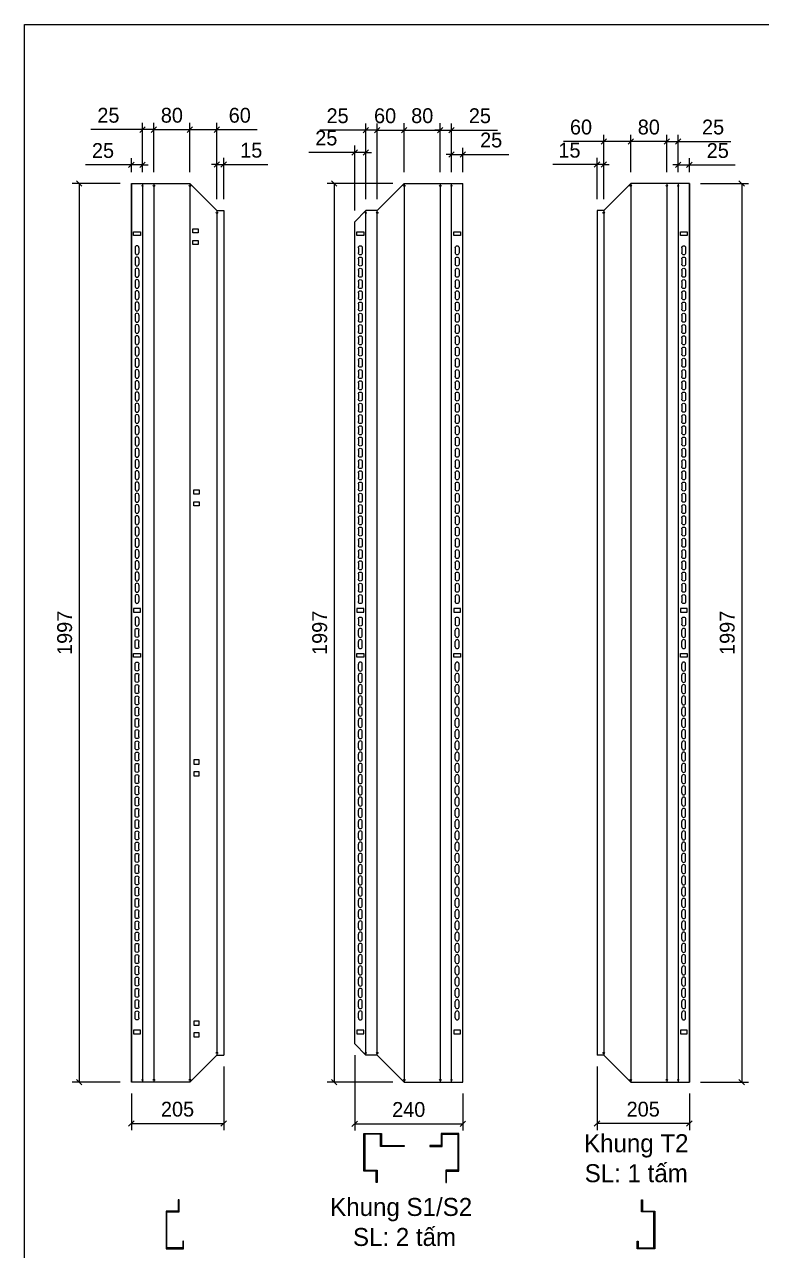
# Model space of a CAD drawing. Header units: millimetres. Extents: x 0 to 5930, y 0 to 4193.
# Drawn here: x 0 to 1636, y 1468 to 4193 of the extents above; entities that cross this region are included whole.
import ezdxf
from ezdxf.enums import TextEntityAlignment as Align

# ---------------------------------------------------------------- set-up
doc = ezdxf.new("R2010")
doc.units = ezdxf.units.MM
doc.layers.add('DIM', color=253, linetype='Continuous')
doc.styles.add('Tahoma (Input Text)', font='tahoma.ttf')
doc.dimstyles.new('Dim-33', dxfattribs={"dimtxt": 33, "dimasz": 12, "dimexe": 15, "dimexo": 25, "dimgap": 15, "dimtad": 1, "dimdec": 0, "dimtxsty": 'Standard', "dimblk": 'OBLIQUE', "dimcen": 10, "dimclrd": 5, "dimclre": 5, "dimclrt": 3, "dimazin": 3, "dimtfac": 1, "dimtdec": 0, "dimtmove": 0, "dimatfit": 3, "dimldrblk": 'OPEN30', "dimlwd": 9, "dimlwe": 9})

# ---------------------------------------------------------------- blocks, each defined once
blk = doc.blocks.new('*D1')
at = {"color": 0, "linetype": 'ByBlock', "lineweight": -2}
for p, q in [((231.2, 3874.6), (243.2, 3886.6)), ((268.2, 3886.6), (256.2, 3874.6))]:
    blk.add_line(p, q, dxfattribs=at)
at = {"layer": 'Defpoints', "color": 0, "transparency": 16777216}
for p in [(237.2, 3880.6), (237.2, 3839.3), (262.2, 3839.3)]:
    blk.add_point(p, dxfattribs=at)
at = {"layer": 'DIM', "color": 5, "lineweight": 9, "transparency": 16777216}
for p, q in [((237.2, 3880.6), (135.2, 3880.6)), ((237.2, 3864.3), (237.2, 3895.6)), ((262.2, 3880.6), (237.2, 3880.6)), ((262.2, 3864.3), (262.2, 3895.6)), ((262.2, 3880.6), (274.2, 3880.6))]:
    blk.add_line(p, q, dxfattribs=at)
at = {"layer": 'DIM', "color": 3, "transparency": 16777216, "insert": (174.2, 3912.4), "char_height": 33, "attachment_point": 5}
blk.add_mtext('25', dxfattribs=at)
blk = doc.blocks.new('_Oblique')
at = {"color": 0, "linetype": 'ByBlock', "lineweight": -2}
blk.add_line((-0.5, -0.5), (0.5, 0.5), dxfattribs=at)
blk = doc.blocks.new('_Open30')
at = {"color": 0, "linetype": 'ByBlock', "lineweight": -2}
for p, q in [((-1, 0.27), (0, 0)), ((0, 0), (-1, -0.27)), ((0, 0), (-1, 0))]:
    blk.add_line(p, q, dxfattribs=at)
blk = doc.blocks.new('*D2')
at = {"color": 0, "linetype": 'ByBlock', "lineweight": -2}
for p, q in [((256.2, 3953), (268.2, 3965)), ((293.2, 3965), (281.2, 3953))]:
    blk.add_line(p, q, dxfattribs=at)
at = {"layer": 'Defpoints', "color": 0, "transparency": 16777216}
for p in [(287.2, 3959), (262.2, 3839.3), (287.2, 3839.3)]:
    blk.add_point(p, dxfattribs=at)
at = {"layer": 'DIM', "color": 5, "lineweight": 9, "transparency": 16777216}
for p, q in [((262.2, 3959), (147.1, 3959)), ((262.2, 3864.3), (262.2, 3974)), ((287.2, 3959), (262.2, 3959)), ((287.2, 3864.3), (287.2, 3974)), ((287.2, 3959), (299.2, 3959))]:
    blk.add_line(p, q, dxfattribs=at)
at = {"layer": 'DIM', "color": 3, "transparency": 16777216, "insert": (186.2, 3990.8), "char_height": 33, "attachment_point": 5}
blk.add_mtext('25', dxfattribs=at)
blk = doc.blocks.new('*D3')
at = {"color": 0, "linetype": 'ByBlock', "lineweight": -2}
for p, q in [((293.2, 3965), (281.2, 3953)), ((361.2, 3953), (373.2, 3965))]:
    blk.add_line(p, q, dxfattribs=at)
at = {"layer": 'Defpoints', "color": 0, "transparency": 16777216}
for p in [(367.2, 3959), (287.2, 3839.3), (367.2, 3839.3)]:
    blk.add_point(p, dxfattribs=at)
at = {"layer": 'DIM', "color": 5, "lineweight": 9, "transparency": 16777216}
for p, q in [((287.2, 3864.3), (287.2, 3974)), ((287.2, 3959), (367.2, 3959)), ((367.2, 3864.3), (367.2, 3974))]:
    blk.add_line(p, q, dxfattribs=at)
at = {"layer": 'DIM', "color": 3, "transparency": 16777216, "insert": (327.2, 3990.8), "char_height": 33, "attachment_point": 5}
blk.add_mtext('80', dxfattribs=at)
blk = doc.blocks.new('*D4')
at = {"color": 0, "linetype": 'ByBlock', "lineweight": -2}
for p, q in [((373.2, 3965), (361.2, 3953)), ((421.2, 3953), (433.2, 3965))]:
    blk.add_line(p, q, dxfattribs=at)
at = {"layer": 'Defpoints', "color": 0, "transparency": 16777216}
for p in [(427.2, 3959), (367.2, 3839.3), (427.2, 3779.3)]:
    blk.add_point(p, dxfattribs=at)
at = {"layer": 'DIM', "color": 5, "lineweight": 9, "transparency": 16777216}
for p, q in [((367.2, 3864.3), (367.2, 3974)), ((367.2, 3959), (427.2, 3959)), ((427.2, 3804.3), (427.2, 3974)), ((427.2, 3959), (516.6, 3959))]:
    blk.add_line(p, q, dxfattribs=at)
at = {"layer": 'DIM', "color": 3, "transparency": 16777216, "insert": (477.9, 3990.8), "char_height": 33, "attachment_point": 5}
blk.add_mtext('60', dxfattribs=at)
blk = doc.blocks.new('*D5')
at = {"color": 0, "linetype": 'ByBlock', "lineweight": -2}
for p, q in [((421.2, 3875.3), (433.2, 3887.3)), ((448.2, 3887.3), (436.2, 3875.3))]:
    blk.add_line(p, q, dxfattribs=at)
at = {"layer": 'Defpoints', "color": 0, "transparency": 16777216}
for p in [(442.2, 3881.3), (427.2, 3779.3), (442.2, 3779.3)]:
    blk.add_point(p, dxfattribs=at)
at = {"layer": 'DIM', "color": 5, "lineweight": 9, "transparency": 16777216}
for p, q in [((427.2, 3804.3), (427.2, 3896.3)), ((442.2, 3804.3), (442.2, 3896.3)), ((427.2, 3881.3), (415.2, 3881.3)), ((427.2, 3881.3), (442.2, 3881.3)), ((442.2, 3881.3), (540.6, 3881.3))]:
    blk.add_line(p, q, dxfattribs=at)
at = {"layer": 'DIM', "color": 3, "transparency": 16777216, "insert": (503.4, 3913.1), "char_height": 33, "attachment_point": 5}
blk.add_mtext('15', dxfattribs=at)
blk = doc.blocks.new('*D6')
at = {"color": 0, "linetype": 'ByBlock', "lineweight": -2}
for p, q in [((127.1, 3833.3), (115.1, 3845.3)), ((115.1, 1848.3), (127.1, 1836.3))]:
    blk.add_line(p, q, dxfattribs=at)
at = {"layer": 'Defpoints', "color": 0, "transparency": 16777216}
for p in [(237.2, 3839.3), (121.1, 1842.3), (237.2, 1842.3)]:
    blk.add_point(p, dxfattribs=at)
at = {"layer": 'DIM', "color": 5, "lineweight": 9, "transparency": 16777216}
for p, q in [((212.2, 3839.3), (106.1, 3839.3)), ((121.1, 3839.3), (121.1, 1842.3)), ((212.2, 1842.3), (106.1, 1842.3))]:
    blk.add_line(p, q, dxfattribs=at)
at = {"layer": 'DIM', "color": 3, "transparency": 16777216, "insert": (89.2, 2840.8), "char_height": 33, "attachment_point": 5, "rotation": 90}
blk.add_mtext('1997', dxfattribs=at)
blk = doc.blocks.new('A$C143B6121')
at = {"color": 2}
for p, q in [((3.2, 8.5), (14.7, 8.5)), ((3.2, 0), (14.7, 0))]:
    blk.add_line(p, q, dxfattribs=at)
for centre, start, end in [((3.2, 4.3), 90, 270), ((14.7, 4.3), 270, 90)]:
    blk.add_arc(centre, 4.25, start, end, dxfattribs=at)
blk = doc.blocks.new('*D7')
at = {"color": 0, "linetype": 'ByBlock', "lineweight": -2}
for p, q in [((243.2, 1756.3), (231.2, 1744.3)), ((436.2, 1744.3), (448.2, 1756.3))]:
    blk.add_line(p, q, dxfattribs=at)
at = {"layer": 'Defpoints', "color": 0, "transparency": 16777216}
for p in [(442.2, 1902.3), (237.2, 1842.3), (442.2, 1750.3)]:
    blk.add_point(p, dxfattribs=at)
at = {"layer": 'DIM', "color": 5, "lineweight": 9, "transparency": 16777216}
for p, q in [((442.2, 1877.3), (442.2, 1735.3)), ((237.2, 1817.3), (237.2, 1735.3)), ((237.2, 1750.3), (442.2, 1750.3))]:
    blk.add_line(p, q, dxfattribs=at)
at = {"layer": 'DIM', "color": 3, "transparency": 16777216, "insert": (339.7, 1782.1), "char_height": 33, "attachment_point": 5}
blk.add_mtext('205', dxfattribs=at)
blk = doc.blocks.new('*D8')
at = {"color": 0, "linetype": 'ByBlock', "lineweight": -2}
for p, q in [((1445.2, 3874.6), (1457.2, 3886.6)), ((1482.2, 3886.6), (1470.2, 3874.6))]:
    blk.add_line(p, q, dxfattribs=at)
at = {"layer": 'Defpoints', "color": 0, "transparency": 16777216}
for p in [(1476.2, 3880.6), (1451.2, 3839.3), (1476.2, 3839.3)]:
    blk.add_point(p, dxfattribs=at)
at = {"layer": 'DIM', "color": 5, "lineweight": 9, "transparency": 16777216}
for p, q in [((1451.2, 3880.6), (1439.2, 3880.6)), ((1451.2, 3864.3), (1451.2, 3895.6)), ((1451.2, 3880.6), (1476.2, 3880.6)), ((1476.2, 3864.3), (1476.2, 3895.6)), ((1476.2, 3880.6), (1578.3, 3880.6))]:
    blk.add_line(p, q, dxfattribs=at)
at = {"layer": 'DIM', "color": 3, "transparency": 16777216, "insert": (1539.3, 3912.4), "char_height": 33, "attachment_point": 5}
blk.add_mtext('25', dxfattribs=at)
blk = doc.blocks.new('*D9')
at = {"color": 0, "linetype": 'ByBlock', "lineweight": -2}
for p, q in [((1420.2, 3926.7), (1432.2, 3938.7)), ((1457.2, 3938.7), (1445.2, 3926.7))]:
    blk.add_line(p, q, dxfattribs=at)
at = {"layer": 'Defpoints', "color": 0, "transparency": 16777216}
for p in [(1426.2, 3932.7), (1426.2, 3839.3), (1451.2, 3839.3)]:
    blk.add_point(p, dxfattribs=at)
at = {"layer": 'DIM', "color": 5, "lineweight": 9, "transparency": 16777216}
for p, q in [((1426.2, 3932.7), (1414.2, 3932.7)), ((1426.2, 3864.3), (1426.2, 3947.7)), ((1426.2, 3932.7), (1451.2, 3932.7)), ((1451.2, 3864.3), (1451.2, 3947.7)), ((1451.2, 3932.7), (1568, 3932.7))]:
    blk.add_line(p, q, dxfattribs=at)
at = {"layer": 'DIM', "color": 3, "transparency": 16777216, "insert": (1528.9, 3964.6), "char_height": 33, "attachment_point": 5}
blk.add_mtext('25', dxfattribs=at)
blk = doc.blocks.new('*D10')
at = {"color": 0, "linetype": 'ByBlock', "lineweight": -2}
for p, q in [((1352.2, 3938.7), (1340.2, 3926.7)), ((1420.2, 3926.7), (1432.2, 3938.7))]:
    blk.add_line(p, q, dxfattribs=at)
at = {"layer": 'Defpoints', "color": 0, "transparency": 16777216}
for p in [(1346.2, 3932.7), (1346.2, 3839.3), (1426.2, 3839.3)]:
    blk.add_point(p, dxfattribs=at)
at = {"layer": 'DIM', "color": 5, "lineweight": 9, "transparency": 16777216}
for p, q in [((1346.2, 3864.3), (1346.2, 3947.7)), ((1426.2, 3932.7), (1346.2, 3932.7)), ((1426.2, 3864.3), (1426.2, 3947.7))]:
    blk.add_line(p, q, dxfattribs=at)
at = {"layer": 'DIM', "color": 3, "transparency": 16777216, "insert": (1386.2, 3964.6), "char_height": 33, "attachment_point": 5}
blk.add_mtext('80', dxfattribs=at)
blk = doc.blocks.new('*D11')
at = {"color": 0, "linetype": 'ByBlock', "lineweight": -2}
for p, q in [((1292.2, 3938.7), (1280.2, 3926.7)), ((1340.2, 3926.7), (1352.2, 3938.7))]:
    blk.add_line(p, q, dxfattribs=at)
at = {"layer": 'Defpoints', "color": 0, "transparency": 16777216}
for p in [(1286.2, 3932.7), (1346.2, 3839.3), (1286.2, 3779.3)]:
    blk.add_point(p, dxfattribs=at)
at = {"layer": 'DIM', "color": 5, "lineweight": 9, "transparency": 16777216}
for p, q in [((1286.2, 3932.7), (1196.9, 3932.7)), ((1286.2, 3804.3), (1286.2, 3947.7)), ((1346.2, 3932.7), (1286.2, 3932.7)), ((1346.2, 3864.3), (1346.2, 3947.7))]:
    blk.add_line(p, q, dxfattribs=at)
at = {"layer": 'DIM', "color": 3, "transparency": 16777216, "insert": (1235.6, 3964.6), "char_height": 33, "attachment_point": 5}
blk.add_mtext('60', dxfattribs=at)
blk = doc.blocks.new('*D12')
at = {"color": 0, "linetype": 'ByBlock', "lineweight": -2}
for p, q in [((1265.2, 3875.3), (1277.2, 3887.3)), ((1292.2, 3887.3), (1280.2, 3875.3))]:
    blk.add_line(p, q, dxfattribs=at)
at = {"layer": 'Defpoints', "color": 0, "transparency": 16777216}
for p in [(1271.2, 3881.3), (1271.2, 3779.3), (1286.2, 3779.3)]:
    blk.add_point(p, dxfattribs=at)
at = {"layer": 'DIM', "color": 5, "lineweight": 9, "transparency": 16777216}
for p, q in [((1271.2, 3804.3), (1271.2, 3896.3)), ((1286.2, 3804.3), (1286.2, 3896.3)), ((1271.2, 3881.3), (1172.8, 3881.3)), ((1286.2, 3881.3), (1271.2, 3881.3)), ((1286.2, 3881.3), (1298.2, 3881.3))]:
    blk.add_line(p, q, dxfattribs=at)
at = {"layer": 'DIM', "color": 3, "transparency": 16777216, "insert": (1210, 3913.1), "char_height": 33, "attachment_point": 5}
blk.add_mtext('15', dxfattribs=at)
blk = doc.blocks.new('*D13')
at = {"color": 0, "linetype": 'ByBlock', "lineweight": -2}
for p, q in [((1598.4, 3833.3), (1586.4, 3845.3)), ((1586.4, 1848.3), (1598.4, 1836.3))]:
    blk.add_line(p, q, dxfattribs=at)
at = {"layer": 'Defpoints', "color": 0, "transparency": 16777216}
for p in [(1476.2, 3839.3), (1476.2, 1842.3), (1592.4, 1842.3)]:
    blk.add_point(p, dxfattribs=at)
at = {"layer": 'DIM', "color": 5, "lineweight": 9, "transparency": 16777216}
for p, q in [((1501.2, 3839.3), (1607.4, 3839.3)), ((1592.4, 3839.3), (1592.4, 1842.3)), ((1501.2, 1842.3), (1607.4, 1842.3))]:
    blk.add_line(p, q, dxfattribs=at)
at = {"layer": 'DIM', "color": 3, "transparency": 16777216, "insert": (1560.5, 2840.8), "char_height": 33, "attachment_point": 5, "rotation": 90}
blk.add_mtext('1997', dxfattribs=at)
blk = doc.blocks.new('*D14')
at = {"color": 0, "linetype": 'ByBlock', "lineweight": -2}
for p, q in [((1277.2, 1756.3), (1265.2, 1744.3)), ((1470.2, 1744.3), (1482.2, 1756.3))]:
    blk.add_line(p, q, dxfattribs=at)
at = {"layer": 'Defpoints', "color": 0, "transparency": 16777216}
for p in [(1271.2, 1902.3), (1476.2, 1842.3), (1271.2, 1750.3)]:
    blk.add_point(p, dxfattribs=at)
at = {"layer": 'DIM', "color": 5, "lineweight": 9, "transparency": 16777216}
for p, q in [((1271.2, 1877.3), (1271.2, 1735.3)), ((1476.2, 1817.3), (1476.2, 1735.3)), ((1476.2, 1750.3), (1271.2, 1750.3))]:
    blk.add_line(p, q, dxfattribs=at)
at = {"layer": 'DIM', "color": 3, "transparency": 16777216, "insert": (1373.7, 1782.1), "char_height": 33, "attachment_point": 5}
blk.add_mtext('205', dxfattribs=at)
blk = doc.blocks.new('*D15')
at = {"color": 0, "linetype": 'ByBlock', "lineweight": -2}
for p, q in [((789.1, 3963.8), (777.1, 3951.8)), ((837.1, 3951.8), (849.1, 3963.8))]:
    blk.add_line(p, q, dxfattribs=at)
at = {"layer": 'Defpoints', "color": 0, "transparency": 16777216}
for p in [(843.1, 3957.8), (843.1, 3839.3), (783.1, 3779.3)]:
    blk.add_point(p, dxfattribs=at)
at = {"layer": 'DIM', "color": 5, "lineweight": 9, "transparency": 16777216}
for p, q in [((783.1, 3804.3), (783.1, 3972.8)), ((783.1, 3957.8), (843.1, 3957.8)), ((843.1, 3864.3), (843.1, 3972.8))]:
    blk.add_line(p, q, dxfattribs=at)
at = {"layer": 'DIM', "color": 3, "transparency": 16777216, "insert": (800.6, 3989.7), "char_height": 33, "attachment_point": 5}
blk.add_mtext('60', dxfattribs=at)
blk = doc.blocks.new('*D16')
at = {"color": 0, "linetype": 'ByBlock', "lineweight": -2}
for p, q in [((849.1, 3964.1), (837.1, 3952.1)), ((917.1, 3952.1), (929.1, 3964.1))]:
    blk.add_line(p, q, dxfattribs=at)
at = {"layer": 'Defpoints', "color": 0, "transparency": 16777216}
for p in [(923.1, 3958.1), (843.1, 3839.3), (923.1, 3839.3)]:
    blk.add_point(p, dxfattribs=at)
at = {"layer": 'DIM', "color": 5, "lineweight": 9, "transparency": 16777216}
for p, q in [((843.1, 3864.3), (843.1, 3973.1)), ((843.1, 3958.1), (923.1, 3958.1)), ((923.1, 3864.3), (923.1, 3973.1))]:
    blk.add_line(p, q, dxfattribs=at)
at = {"layer": 'DIM', "color": 3, "transparency": 16777216, "insert": (883.1, 3989.9), "char_height": 33, "attachment_point": 5}
blk.add_mtext('80', dxfattribs=at)
blk = doc.blocks.new('*D17')
at = {"color": 0, "linetype": 'ByBlock', "lineweight": -2}
for p, q in [((752.1, 3951.8), (764.1, 3963.8)), ((789.1, 3963.8), (777.1, 3951.8))]:
    blk.add_line(p, q, dxfattribs=at)
at = {"layer": 'Defpoints', "color": 0, "transparency": 16777216}
for p in [(758.1, 3957.8), (758.1, 3839.3), (783.1, 3779.3)]:
    blk.add_point(p, dxfattribs=at)
at = {"layer": 'DIM', "color": 5, "lineweight": 9, "transparency": 16777216}
for p, q in [((758.1, 3957.8), (656, 3957.8)), ((758.1, 3864.3), (758.1, 3972.8)), ((783.1, 3957.8), (758.1, 3957.8)), ((783.1, 3804.3), (783.1, 3972.8)), ((783.1, 3957.8), (795.1, 3957.8))]:
    blk.add_line(p, q, dxfattribs=at)
at = {"layer": 'DIM', "color": 3, "transparency": 16777216, "insert": (695.1, 3989.7), "char_height": 33, "attachment_point": 5}
blk.add_mtext('25', dxfattribs=at)
blk = doc.blocks.new('*D18')
at = {"color": 0, "linetype": 'ByBlock', "lineweight": -2}
for p, q in [((917.1, 3951.8), (929.1, 3963.8)), ((954.1, 3963.8), (942.1, 3951.8))]:
    blk.add_line(p, q, dxfattribs=at)
at = {"layer": 'Defpoints', "color": 0, "transparency": 16777216}
for p in [(948.1, 3957.8), (923.1, 3839.3), (948.1, 3839.3)]:
    blk.add_point(p, dxfattribs=at)
at = {"layer": 'DIM', "color": 5, "lineweight": 9, "transparency": 16777216}
for p, q in [((923.1, 3957.8), (911.1, 3957.8)), ((923.1, 3864.3), (923.1, 3972.8)), ((923.1, 3957.8), (948.1, 3957.8)), ((948.1, 3864.3), (948.1, 3972.8)), ((948.1, 3957.8), (1050.2, 3957.8))]:
    blk.add_line(p, q, dxfattribs=at)
at = {"layer": 'DIM', "color": 3, "transparency": 16777216, "insert": (1011.1, 3989.7), "char_height": 33, "attachment_point": 5}
blk.add_mtext('25', dxfattribs=at)
blk = doc.blocks.new('*D19')
at = {"color": 0, "linetype": 'ByBlock', "lineweight": -2}
for p, q in [((942.1, 3897.9), (954.1, 3909.9)), ((979.1, 3909.9), (967.1, 3897.9))]:
    blk.add_line(p, q, dxfattribs=at)
at = {"layer": 'Defpoints', "color": 0, "transparency": 16777216}
for p in [(973.1, 3903.9), (948.1, 3839.3), (973.1, 3839.3)]:
    blk.add_point(p, dxfattribs=at)
at = {"layer": 'DIM', "color": 5, "lineweight": 9, "transparency": 16777216}
for p, q in [((948.1, 3903.9), (936.1, 3903.9)), ((948.1, 3864.3), (948.1, 3918.9)), ((948.1, 3903.9), (973.1, 3903.9)), ((973.1, 3864.3), (973.1, 3918.9)), ((973.1, 3903.9), (1075.2, 3903.9))]:
    blk.add_line(p, q, dxfattribs=at)
at = {"layer": 'DIM', "color": 3, "transparency": 16777216, "insert": (1036.1, 3935.8), "char_height": 33, "attachment_point": 5}
blk.add_mtext('25', dxfattribs=at)
blk = doc.blocks.new('*D20')
at = {"color": 0, "linetype": 'ByBlock', "lineweight": -2}
for p, q in [((727.1, 3902.5), (739.1, 3914.5)), ((764.1, 3914.5), (752.1, 3902.5))]:
    blk.add_line(p, q, dxfattribs=at)
at = {"layer": 'Defpoints', "color": 0, "transparency": 16777216}
for p in [(733.1, 3908.5), (758.1, 3779.3), (733.1, 3754.3)]:
    blk.add_point(p, dxfattribs=at)
at = {"layer": 'DIM', "color": 5, "lineweight": 9, "transparency": 16777216}
for p, q in [((733.1, 3779.3), (733.1, 3923.5)), ((758.1, 3804.3), (758.1, 3923.5)), ((733.1, 3908.5), (631, 3908.5)), ((758.1, 3908.5), (733.1, 3908.5)), ((758.1, 3908.5), (770.1, 3908.5))]:
    blk.add_line(p, q, dxfattribs=at)
at = {"layer": 'DIM', "color": 3, "transparency": 16777216, "insert": (670.1, 3940.3), "char_height": 33, "attachment_point": 5}
blk.add_mtext('25', dxfattribs=at)
blk = doc.blocks.new('*D21')
at = {"color": 0, "linetype": 'ByBlock', "lineweight": -2}
for p, q in [((693.3, 3833.3), (681.3, 3845.3)), ((681.3, 1848.3), (693.3, 1836.3))]:
    blk.add_line(p, q, dxfattribs=at)
at = {"layer": 'Defpoints', "color": 0, "transparency": 16777216}
for p in [(843.1, 3839.3), (687.3, 1842.3), (843.1, 1842.3)]:
    blk.add_point(p, dxfattribs=at)
at = {"layer": 'DIM', "color": 5, "lineweight": 9, "transparency": 16777216}
for p, q in [((818.1, 3839.3), (672.3, 3839.3)), ((687.3, 3839.3), (687.3, 1842.3)), ((818.1, 1842.3), (672.3, 1842.3))]:
    blk.add_line(p, q, dxfattribs=at)
at = {"layer": 'DIM', "color": 3, "transparency": 16777216, "insert": (655.5, 2840.8), "char_height": 33, "attachment_point": 5, "rotation": 90}
blk.add_mtext('1997', dxfattribs=at)
blk = doc.blocks.new('*D22')
at = {"color": 0, "linetype": 'ByBlock', "lineweight": -2}
for p, q in [((739.1, 1755.6), (727.1, 1743.6)), ((967.1, 1743.6), (979.1, 1755.6))]:
    blk.add_line(p, q, dxfattribs=at)
at = {"layer": 'Defpoints', "color": 0, "transparency": 16777216}
for p in [(733.1, 1927.3), (973.1, 1842.3), (973.1, 1749.6)]:
    blk.add_point(p, dxfattribs=at)
at = {"layer": 'DIM', "color": 5, "lineweight": 9, "transparency": 16777216}
for p, q in [((733.1, 1902.3), (733.1, 1734.6)), ((973.1, 1817.3), (973.1, 1734.6)), ((733.1, 1749.6), (973.1, 1749.6))]:
    blk.add_line(p, q, dxfattribs=at)
at = {"layer": 'DIM', "color": 3, "transparency": 16777216, "insert": (853.1, 1781.4), "char_height": 33, "attachment_point": 5}
blk.add_mtext('240', dxfattribs=at)
blk = doc.blocks.new('khungtenAsean2')
at = {"color": 7}
blk.add_lwpolyline([(0, 0), (2970, 0), (2970, -2100), (0, -2100)], close=True, dxfattribs=at)
at = {"color": 1, "style": 'Tahoma (Input Text)', "flags": 8}
for tag, p in [('#01', (137.1, -2021.3)), ('#03', (506.6, -2019.3)), ('#05', (1106.6, -2021.3)), ('#07', (1834.7, -2021.3)), ('#09', (2146.7, -2021.3)), ('#02', (98.5, -2081.3)), ('#04', (486.1, -2081.3)), ('#06', (1065.3, -2081.3)), ('#08', (1817.4, -2081.3)), ('#10', (2146.7, -2081.3))]:
    blk.add_attdef(tag, p, '', height=25, dxfattribs=at)
blk.add_attdef('#11', text='', height=25, dxfattribs=at).set_placement((2915, -2067.3), align=Align.CENTER)

msp = doc.modelspace()

# ---------------------------------------------------------------- linework, layer by layer
at = {"color": 7}
for p, q in [((237.2, 3839.3), (237.2, 1842.3)), ((262.2, 3839.3), (262.2, 1842.3)), ((287.2, 3839.3), (287.2, 1842.3)), ((367.2, 3839.3), (367.2, 1842.3)), ((367.2, 3839.3), (427.2, 3779.3)), ((843.1, 3839.3), (843.1, 1842.3)), ((843.1, 3839.3), (973.1, 3839.3)), ((923.1, 3839.3), (923.1, 1842.3)), ((948.1, 1842.3), (948.1, 3839.3)), ((973.1, 1842.3), (973.1, 3839.3)), ((1346.2, 3839.3), (1286.2, 3779.3)), ((1346.2, 3839.3), (1346.2, 1842.3)), ((1426.2, 3839.3), (1426.2, 1842.3)), ((1451.2, 3839.3), (1451.2, 1842.3)), ((1476.2, 3839.3), (1476.2, 1842.3)), ((427.2, 3779.3), (427.2, 1902.3)), ((427.2, 3779.3), (442.2, 3779.3)), ((427.2, 3779.3), (442.2, 3779.3)), ((442.2, 3779.3), (442.2, 1902.3)), ((758.1, 1902.3), (758.1, 3779.3)), ((783.1, 1902.3), (783.1, 3779.3)), ((1271.2, 3779.3), (1271.2, 1902.3)), ((1286.2, 3779.3), (1271.2, 3779.3)), ((1286.2, 3779.3), (1271.2, 3779.3)), ((1286.2, 3779.3), (1286.2, 1902.3)), ((733.1, 1927.3), (733.1, 3754.3)), ((367.2, 1842.3), (427.2, 1902.3)), ((427.2, 1902.3), (442.2, 1902.3)), ((427.2, 1902.3), (442.2, 1902.3)), ((1286.2, 1902.3), (1271.2, 1902.3)), ((1286.2, 1902.3), (1271.2, 1902.3)), ((1346.2, 1842.3), (1286.2, 1902.3)), ((843.1, 1842.3), (973.1, 1842.3))]:
    msp.add_line(p, q, dxfattribs=at)
at = {"color": 2}
for p, q in [((843.1, 3839.3), (783.1, 3779.3)), ((758.1, 3779.3), (733.1, 3754.3)), ((783.1, 3779.3), (758.1, 3779.3)), ((758.1, 1902.3), (733.1, 1927.3)), ((783.1, 1902.3), (758.1, 1902.3)), ((843.1, 1842.3), (783.1, 1902.3))]:
    msp.add_line(p, q, dxfattribs=at)
at = {"color": 7}
for points in [[(367.2, 1842.3), (237.2, 1842.3), (237.2, 3839.3), (367.2, 3839.3)], [(1346.2, 1842.3), (1476.2, 1842.3), (1476.2, 3839.3), (1346.2, 3839.3)], [(442.2, 3779.3), (442.2, 1902.3)], [(1271.2, 3779.3), (1271.2, 1902.3)], [(842.7, 1699.4), (790.7, 1699.4), (790.7, 1726.4), (755.7, 1726.4), (755.7, 1646.4), (782.7, 1646.4), (782.7, 1619.4), (780.7, 1619.4), (780.7, 1644.4), (753.7, 1644.4), (753.7, 1728.4), (792.7, 1728.4), (792.7, 1701.4), (842.7, 1701.4), (842.7, 1699.4)], [(900.3, 1699.4), (927.3, 1699.4), (927.3, 1726.4), (962.3, 1726.4), (962.3, 1646.4), (935.3, 1646.4), (935.3, 1619.4), (937.3, 1619.4), (937.3, 1644.4), (964.3, 1644.4), (964.3, 1728.4), (925.3, 1728.4), (925.3, 1701.4), (900.3, 1701.4), (900.3, 1699.4)]]:
    msp.add_lwpolyline(points, dxfattribs=at)
at = {"color": 2}
for points in [[(385.7, 3729.8), (373.7, 3729.8), (373.7, 3738.8), (385.7, 3738.8)], [(257.2, 3723.5), (242.2, 3723.5), (242.2, 3732), (257.2, 3732)], [(385.7, 3703.8), (373.7, 3703.8), (373.7, 3712.8), (385.7, 3712.8)], [(753.1, 3723.5), (738.1, 3723.5), (738.1, 3732), (753.1, 3732)], [(968.1, 3723.5), (953.1, 3723.5), (953.1, 3732), (968.1, 3732)], [(1471.2, 3723.5), (1456.2, 3723.5), (1456.2, 3732), (1471.2, 3732)], [(387.7, 3149.3), (375.7, 3149.3), (375.7, 3158.3), (387.7, 3158.3)], [(387.7, 3123.3), (375.7, 3123.3), (375.7, 3132.3), (387.7, 3132.3)], [(257.2, 2895), (242.2, 2895), (242.2, 2886.5), (257.2, 2886.5)], [(753.1, 2895), (738.1, 2895), (738.1, 2886.5), (753.1, 2886.5)], [(968.1, 2895), (953.1, 2895), (953.1, 2886.5), (968.1, 2886.5)], [(1471.2, 2895), (1456.2, 2895), (1456.2, 2886.5), (1471.2, 2886.5)], [(257.2, 2786.5), (242.2, 2786.5), (242.2, 2795), (257.2, 2795)], [(753.1, 2786.5), (738.1, 2786.5), (738.1, 2795), (753.1, 2795)], [(968.1, 2786.5), (953.1, 2786.5), (953.1, 2795), (968.1, 2795)], [(1471.2, 2786.5), (1456.2, 2786.5), (1456.2, 2795), (1471.2, 2795)], [(387.7, 2558.3), (375.7, 2558.3), (375.7, 2549.3), (387.7, 2549.3)], [(387.7, 2532.3), (375.7, 2532.3), (375.7, 2523.3), (387.7, 2523.3)], [(387.7, 1977.8), (375.7, 1977.8), (375.7, 1968.8), (387.7, 1968.8)], [(257.2, 1958), (242.2, 1958), (242.2, 1949.5), (257.2, 1949.5)], [(387.7, 1951.8), (375.7, 1951.8), (375.7, 1942.8), (387.7, 1942.8)], [(753.1, 1958), (738.1, 1958), (738.1, 1949.5), (753.1, 1949.5)], [(968.1, 1958), (953.1, 1958), (953.1, 1949.5), (968.1, 1949.5)], [(1471.2, 1958), (1456.2, 1958), (1456.2, 1949.5), (1471.2, 1949.5)]]:
    msp.add_lwpolyline(points, close=True, dxfattribs=at)
at = {"color": 7}
for points in [[(341.3, 1556), (314.3, 1556), (314.3, 1472), (353.3, 1472), (353.3, 1489), (351.3, 1489), (351.3, 1474), (316.3, 1474), (316.3, 1554), (343.3, 1554), (343.3, 1581), (341.3, 1581)], [(1372.2, 1556), (1399.2, 1556), (1399.2, 1472), (1360.2, 1472), (1360.2, 1489), (1362.2, 1489), (1362.2, 1474), (1397.2, 1474), (1397.2, 1554), (1370.2, 1554), (1370.2, 1581), (1372.2, 1581)]]:
    msp.add_lwpolyline(points, close=True, dxfattribs=at)
at = {"color": 2}
for centre, radius in [((262.2, 3834.3), 1), ((287.2, 3834.3), 1.5), ((367.2, 3834.3), 1.5), ((843.1, 3834.3), 1.5), ((923.1, 3834.3), 1.5), ((948.1, 3834.3), 1), ((1346.2, 3834.3), 1.5), ((1426.2, 3834.3), 1.5), ((1451.2, 3834.3), 1), ((427.2, 3774.3), 1.5), ((758.1, 3774.3), 1), ((783.1, 3774.3), 1.5), ((1286.2, 3774.3), 1.5), ((427.2, 1907.3), 1.5), ((758.1, 1907.3), 1), ((783.1, 1907.3), 1.5), ((1286.2, 1907.3), 1.5), ((262.2, 1847.3), 1), ((287.2, 1847.3), 1.5), ((367.2, 1847.3), 1.5), ((843.1, 1847.3), 1.5), ((923.1, 1847.3), 1.5), ((948.1, 1847.3), 1), ((1346.2, 1847.3), 1.5), ((1426.2, 1847.3), 1.5), ((1451.2, 1847.3), 1)]:
    msp.add_circle(centre, radius, dxfattribs=at)

# ---------------------------------------------------------------- block references
at = {"color": 7, "xscale": 1.996500000008381, "yscale": 1.996500000008381, "zscale": 1.996500000008381}
msp.add_blockref('khungtenAsean2', (0, 4192.7), dxfattribs=at)
at = {"color": 7}
for p, rotation in [((245.4, 3699.8), 270), ((245.4, 3674.8), 270), ((245.4, 3649.8), 270), ((245.4, 3624.8), 270), ((245.4, 3599.8), 270), ((245.4, 3574.8), 270), ((245.4, 3549.8), 270), ((245.4, 3524.8), 270), ((245.4, 3524.8), 270), ((245.4, 3499.8), 270), ((245.4, 3474.8), 270), ((245.4, 3449.8), 270), ((245.4, 3424.8), 270), ((245.4, 3399.8), 270), ((245.4, 3374.8), 270), ((245.4, 3349.8), 270), ((245.4, 3324.8), 270), ((245.4, 3299.8), 270), ((245.4, 3274.8), 270), ((245.4, 3249.8), 270), ((245.4, 3224.8), 270), ((245.4, 3199.8), 270), ((245.4, 3174.8), 270), ((245.4, 3149.8), 270), ((245.4, 3124.8), 270), ((245.4, 3099.8), 270), ((245.4, 3074.8), 270), ((245.4, 3049.8), 270), ((245.4, 3024.8), 270), ((245.4, 2999.8), 270), ((245.4, 2999.8), 270), ((245.4, 2974.8), 270), ((245.4, 2949.8), 270), ((245.4, 2924.8), 270), ((245.4, 2874.8), 270), ((749.9, 2831.8), 90), ((964.9, 2831.8), 90), ((1468, 2831.8), 90), ((749.9, 2806.8), 90), ((964.9, 2806.8), 90), ((1468, 2806.8), 90), ((749.9, 2756.8), 90), ((964.9, 2756.8), 90), ((1468, 2756.8), 90), ((749.9, 2731.8), 90), ((749.9, 2706.8), 90), ((964.9, 2731.8), 90), ((964.9, 2706.8), 90), ((1468, 2731.8), 90), ((1468, 2706.8), 90), ((749.9, 2681.8), 90), ((749.9, 2681.8), 90), ((964.9, 2681.8), 90), ((964.9, 2681.8), 90), ((1468, 2681.8), 90), ((1468, 2681.8), 90), ((749.9, 2656.8), 90), ((964.9, 2656.8), 90), ((1468, 2656.8), 90), ((749.9, 2631.8), 90), ((964.9, 2631.8), 90), ((1468, 2631.8), 90), ((749.9, 2606.8), 90), ((964.9, 2606.8), 90), ((1468, 2606.8), 90), ((749.9, 2581.8), 90), ((964.9, 2581.8), 90), ((1468, 2581.8), 90), ((749.9, 2556.8), 90), ((964.9, 2556.8), 90), ((1468, 2556.8), 90), ((749.9, 2531.8), 90), ((964.9, 2531.8), 90), ((1468, 2531.8), 90), ((749.9, 2506.8), 90), ((964.9, 2506.8), 90), ((1468, 2506.8), 90), ((749.9, 2481.8), 90), ((964.9, 2481.8), 90), ((1468, 2481.8), 90), ((749.9, 2456.8), 90), ((964.9, 2456.8), 90), ((1468, 2456.8), 90), ((749.9, 2431.8), 90), ((749.9, 2406.8), 90), ((964.9, 2431.8), 90), ((964.9, 2406.8), 90), ((1468, 2431.8), 90), ((1468, 2406.8), 90), ((749.9, 2381.8), 90), ((964.9, 2381.8), 90), ((1468, 2381.8), 90), ((749.9, 2356.8), 90), ((964.9, 2356.8), 90), ((1468, 2356.8), 90), ((749.9, 2331.8), 90), ((964.9, 2331.8), 90), ((1468, 2331.8), 90), ((749.9, 2306.8), 90), ((964.9, 2306.8), 90), ((1468, 2306.8), 90), ((749.9, 2281.8), 90), ((964.9, 2281.8), 90), ((1468, 2281.8), 90), ((749.9, 2256.8), 90), ((964.9, 2256.8), 90), ((1468, 2256.8), 90), ((749.9, 2231.8), 90), ((964.9, 2231.8), 90), ((1468, 2231.8), 90), ((749.9, 2206.8), 90), ((964.9, 2206.8), 90), ((1468, 2206.8), 90), ((749.9, 2181.8), 90), ((964.9, 2181.8), 90), ((1468, 2181.8), 90), ((749.9, 2156.8), 90), ((749.9, 2156.8), 90), ((964.9, 2156.8), 90), ((964.9, 2156.8), 90), ((1468, 2156.8), 90), ((1468, 2156.8), 90), ((749.9, 2131.8), 90), ((749.9, 2106.8), 90), ((964.9, 2131.8), 90), ((964.9, 2106.8), 90), ((1468, 2131.8), 90), ((1468, 2106.8), 90), ((749.9, 2081.8), 90), ((964.9, 2081.8), 90), ((1468, 2081.8), 90), ((749.9, 2056.8), 90), ((964.9, 2056.8), 90), ((1468, 2056.8), 90), ((749.9, 2031.8), 90), ((964.9, 2031.8), 90), ((1468, 2031.8), 90), ((749.9, 2006.8), 90), ((964.9, 2006.8), 90), ((1468, 2006.8), 90), ((749.9, 1981.8), 90), ((964.9, 1981.8), 90), ((1468, 1981.8), 90)]:
    msp.add_blockref('A$C143B6121', p, dxfattribs=dict(at, rotation=rotation))
at = {"color": 7, "xscale": -1}
for p, rotation in [((749.9, 3699.8), 90), ((964.9, 3699.8), 90), ((1468, 3699.8), 90), ((749.9, 3674.8), 90), ((749.9, 3649.8), 90), ((964.9, 3674.8), 90), ((964.9, 3649.8), 90), ((1468, 3674.8), 90), ((1468, 3649.8), 90), ((749.9, 3624.8), 90), ((964.9, 3624.8), 90), ((1468, 3624.8), 90), ((749.9, 3599.8), 90), ((964.9, 3599.8), 90), ((1468, 3599.8), 90), ((749.9, 3574.8), 90), ((964.9, 3574.8), 90), ((1468, 3574.8), 90), ((749.9, 3549.8), 90), ((964.9, 3549.8), 90), ((1468, 3549.8), 90), ((749.9, 3524.8), 90), ((749.9, 3524.8), 90), ((964.9, 3524.8), 90), ((964.9, 3524.8), 90), ((1468, 3524.8), 90), ((1468, 3524.8), 90), ((749.9, 3499.8), 90), ((964.9, 3499.8), 90), ((1468, 3499.8), 90), ((749.9, 3474.8), 90), ((964.9, 3474.8), 90), ((1468, 3474.8), 90), ((749.9, 3449.8), 90), ((964.9, 3449.8), 90), ((1468, 3449.8), 90), ((749.9, 3424.8), 90), ((964.9, 3424.8), 90), ((1468, 3424.8), 90), ((749.9, 3399.8), 90), ((964.9, 3399.8), 90), ((1468, 3399.8), 90), ((749.9, 3374.8), 90), ((964.9, 3374.8), 90), ((1468, 3374.8), 90), ((749.9, 3349.8), 90), ((749.9, 3324.8), 90), ((964.9, 3349.8), 90), ((964.9, 3324.8), 90), ((1468, 3349.8), 90), ((1468, 3324.8), 90), ((749.9, 3299.8), 90), ((964.9, 3299.8), 90), ((1468, 3299.8), 90), ((749.9, 3274.8), 90), ((964.9, 3274.8), 90), ((1468, 3274.8), 90), ((749.9, 3249.8), 90), ((964.9, 3249.8), 90), ((1468, 3249.8), 90), ((749.9, 3224.8), 90), ((964.9, 3224.8), 90), ((1468, 3224.8), 90), ((749.9, 3199.8), 90), ((964.9, 3199.8), 90), ((1468, 3199.8), 90), ((749.9, 3174.8), 90), ((964.9, 3174.8), 90), ((1468, 3174.8), 90), ((749.9, 3149.8), 90), ((964.9, 3149.8), 90), ((1468, 3149.8), 90), ((749.9, 3124.8), 90), ((964.9, 3124.8), 90), ((1468, 3124.8), 90), ((749.9, 3099.8), 90), ((964.9, 3099.8), 90), ((1468, 3099.8), 90), ((749.9, 3074.8), 90), ((964.9, 3074.8), 90), ((1468, 3074.8), 90), ((749.9, 3049.8), 90), ((749.9, 3024.8), 90), ((964.9, 3049.8), 90), ((964.9, 3024.8), 90), ((1468, 3049.8), 90), ((1468, 3024.8), 90), ((749.9, 2999.8), 90), ((749.9, 2999.8), 90), ((964.9, 2999.8), 90), ((964.9, 2999.8), 90), ((1468, 2999.8), 90), ((1468, 2999.8), 90), ((749.9, 2974.8), 90), ((964.9, 2974.8), 90), ((1468, 2974.8), 90), ((749.9, 2949.8), 90), ((964.9, 2949.8), 90), ((1468, 2949.8), 90), ((749.9, 2924.8), 90), ((964.9, 2924.8), 90), ((1468, 2924.8), 90), ((749.9, 2874.8), 90), ((964.9, 2874.8), 90), ((1468, 2874.8), 90), ((245.4, 2831.8), 270), ((245.4, 2806.8), 270), ((245.4, 2756.8), 270), ((245.4, 2731.8), 270), ((245.4, 2706.8), 270), ((245.4, 2681.8), 270), ((245.4, 2681.8), 270), ((245.4, 2656.8), 270), ((245.4, 2631.8), 270), ((245.4, 2606.8), 270), ((245.4, 2581.8), 270), ((245.4, 2556.8), 270), ((245.4, 2531.8), 270), ((245.4, 2506.8), 270), ((245.4, 2481.8), 270), ((245.4, 2456.8), 270), ((245.4, 2431.8), 270), ((245.4, 2406.8), 270), ((245.4, 2381.8), 270), ((245.4, 2356.8), 270), ((245.4, 2331.8), 270), ((245.4, 2306.8), 270), ((245.4, 2281.8), 270), ((245.4, 2256.8), 270), ((245.4, 2231.8), 270), ((245.4, 2206.8), 270), ((245.4, 2181.8), 270), ((245.4, 2156.8), 270), ((245.4, 2156.8), 270), ((245.4, 2131.8), 270), ((245.4, 2106.8), 270), ((245.4, 2081.8), 270), ((245.4, 2056.8), 270), ((245.4, 2031.8), 270), ((245.4, 2006.8), 270), ((245.4, 1981.8), 270)]:
    msp.add_blockref('A$C143B6121', p, dxfattribs=dict(at, rotation=rotation))

# ---------------------------------------------------------------- texts
at = {"color": 2, "char_height": 40, "width": 775, "attachment_point": 5}
for s, insert in [('Khung T2\\PSL: 1 tấm', (1358.3, 1673.1)), ('Khung S1/S2\\P SL: 2 tấm', (836.3, 1531.4))]:
    msp.add_mtext(s, dxfattribs=dict(at, insert=insert))

# ---------------------------------------------------------------- dimensions: what is measured, and where the dimension line sits
at = {"layer": 'DIM', "color": 7}
for base, p1, p2, picture, middle in [((287.2, 3959), (262.2, 3839.3), (287.2, 3839.3), '*D2', (186.2, 3959)), ((843.1, 3957.8), (783.1, 3779.3), (843.1, 3839.3), '*D15', (800.6, 3957.8)), ((923.1, 3958.1), (843.1, 3839.3), (923.1, 3839.3), '*D16', (883.1, 3958.1))]:
    dim = msp.add_linear_dim(base=base, p1=p1, p2=p2, dimstyle='Dim-33', dxfattribs=at)
    dim.commit()
    dim.dimension.update_dxf_attribs({"geometry": picture, "text_midpoint": middle, "dimtype": 160})
for base, p1, p2, picture, middle in [((367.2, 3959), (287.2, 3839.3), (367.2, 3839.3), '*D3', (327.2, 3990.8)), ((427.2, 3959), (367.2, 3839.3), (427.2, 3779.3), '*D4', (477.9, 3990.8)), ((758.1, 3957.8), (783.1, 3779.3), (758.1, 3839.3), '*D17', (695.1, 3989.7)), ((237.2, 3880.6), (262.2, 3839.3), (237.2, 3839.3), '*D1', (174.2, 3912.4)), ((442.2, 3881.3), (427.2, 3779.3), (442.2, 3779.3), '*D5', (503.4, 3913.1))]:
    dim = msp.add_linear_dim(base=base, p1=p1, p2=p2, dimstyle='Dim-33', dxfattribs=at)
    dim.commit()
    dim.dimension.update_dxf_attribs({"geometry": picture, "text_midpoint": middle})
for base, p1, p2, angle, picture, middle in [((948.1, 3957.8), (923.1, 3839.3), (948.1, 3839.3), 180, '*D18', (1011.1, 3989.7)), ((1286.2, 3932.7), (1346.2, 3839.3), (1286.2, 3779.3), 180, '*D11', (1235.6, 3964.6)), ((1346.2, 3932.7), (1426.2, 3839.3), (1346.2, 3839.3), 180, '*D10', (1386.2, 3964.6)), ((973.1, 3903.9), (948.1, 3839.3), (973.1, 3839.3), 180, '*D19', (1036.1, 3935.8)), ((1271.2, 3881.3), (1286.2, 3779.3), (1271.2, 3779.3), 180, '*D12', (1210, 3913.1)), ((1476.2, 3880.6), (1451.2, 3839.3), (1476.2, 3839.3), 180, '*D8', (1539.3, 3912.4)), ((121.1, 1842.3), (237.2, 3839.3), (237.2, 1842.3), 90, '*D6', (89.2, 2840.8)), ((1592.4, 1842.3), (1476.2, 3839.3), (1476.2, 1842.3), 90, '*D13', (1560.5, 2840.8))]:
    dim = msp.add_linear_dim(base=base, p1=p1, p2=p2, angle=angle, dimstyle='Dim-33', dxfattribs=at)
    dim.commit()
    dim.dimension.update_dxf_attribs({"geometry": picture, "text_midpoint": middle})
dim = msp.add_linear_dim(base=(1426.2, 3932.7), p1=(1451.2, 3839.3), p2=(1426.2, 3839.3), angle=180, dimstyle='Dim-33', dxfattribs=at)
dim.commit()
dim.dimension.update_dxf_attribs({"geometry": '*D9', "text_midpoint": (1528.9, 3932.7), "dimtype": 160})
at = {"layer": 'DIM', "color": 2}
for base, p1, p2, picture, middle in [((733.1, 3908.5), (758.1, 3779.3), (733.1, 3754.3), '*D20', (670.1, 3940.3)), ((973.1, 1749.6), (733.1, 1927.3), (973.1, 1842.3), '*D22', (853.1, 1781.4)), ((442.2, 1750.3), (237.2, 1842.3), (442.2, 1902.3), '*D7', (339.7, 1782.1))]:
    dim = msp.add_linear_dim(base=base, p1=p1, p2=p2, dimstyle='Dim-33', dxfattribs=at)
    dim.commit()
    dim.dimension.update_dxf_attribs({"geometry": picture, "text_midpoint": middle})
for base, p1, p2, angle, picture, middle in [((687.3, 1842.3), (843.1, 3839.3), (843.1, 1842.3), 90, '*D21', (655.5, 2840.8)), ((1271.2, 1750.3), (1476.2, 1842.3), (1271.2, 1902.3), 180, '*D14', (1373.7, 1782.1))]:
    dim = msp.add_linear_dim(base=base, p1=p1, p2=p2, angle=angle, dimstyle='Dim-33', dxfattribs=at)
    dim.commit()
    dim.dimension.update_dxf_attribs({"geometry": picture, "text_midpoint": middle})

doc.saveas('drawing.dxf')
